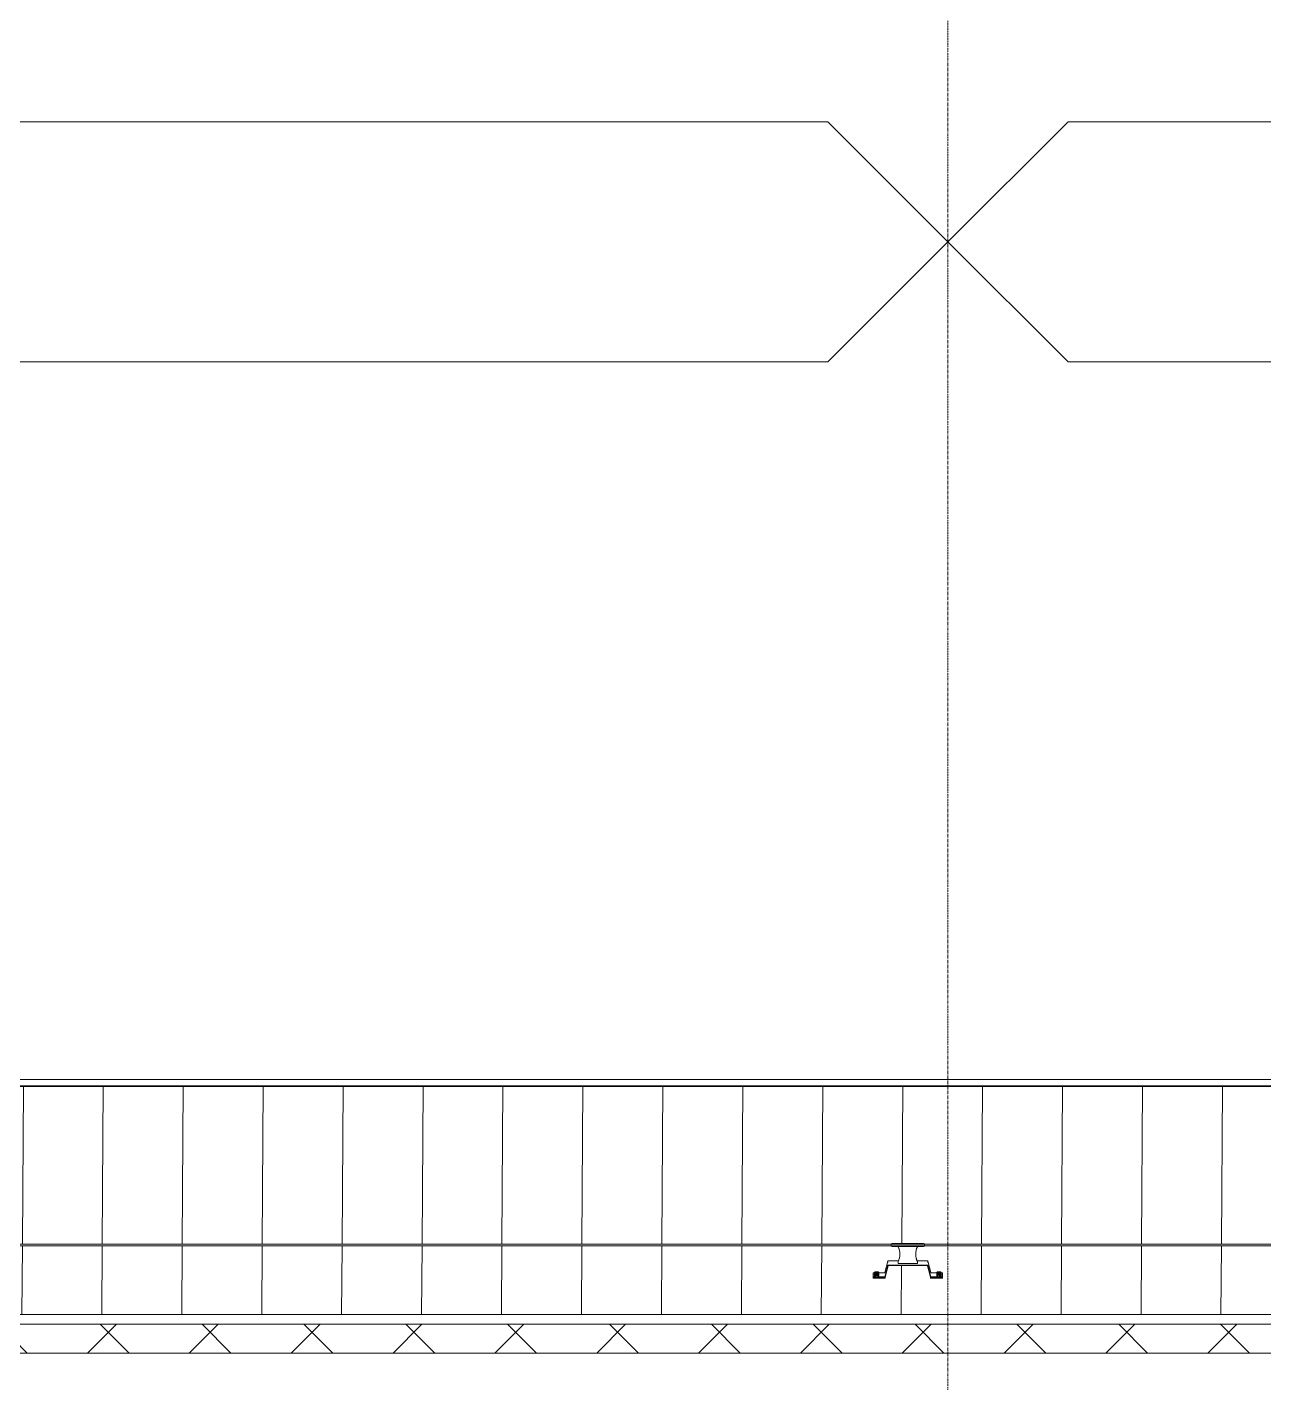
# Model space of a CAD drawing. Header units: millimetres. Extents: x 900982 to 1200730, y -305 to 27743.
# Drawn here: x 936888 to 942040, y 16446 to 22095 of the extents above; entities that cross this region are included whole.
import ezdxf

# ---------------------------------------------------------------- set-up
doc = ezdxf.new("R2010")
doc.units = ezdxf.units.MM
doc.linetypes.add('Grid Line', pattern=[21, 12, -3, 3, -3])
for name, color, linetype, lineweight in [('A-DETL-GENF', 92, 'Continuous', 5), ('A-ROOF', 132, 'Continuous', 5), ('A-ROOF-PATT', 132, 'Continuous', 15), ('Q-SPCQ', 91, 'Continuous', 5), ('S-GRID', 1, 'Continuous', 5)]:
    doc.layers.add(name, color=color, linetype=linetype, lineweight=lineweight)

# ---------------------------------------------------------------- blocks, each defined once
blk = doc.blocks.new('Static Line_Sayfa_Metal Deck_Pan Mount - Up to 15 _ pitch - Max 2 Users-1845519-SECTION - GRIDS 2A')
at = {"layer": 'Q-SPCQ'}
for p, q in [((1010152.4, 17024.9), (917357.6, 17024.9)), ((917357.6, 17016.9), (1010152.4, 17016.9)), ((940491.1, 17027.2), (940486.8, 17026.2)), ((940486.8, 17015.7), (940491.1, 17014.7)), ((940620.2, 17027.4), (940493.4, 17027.4)), ((940493.4, 17014.4), (940620.2, 17014.4)), ((940516.8, 17014.5), (940516.8, 17016.4)), ((940516.8, 17013.3), (940516.8, 17014.5)), ((940596.8, 17014.5), (940516.8, 17014.5)), ((940516.8, 17013.6), (940516.8, 17013.3)), ((940596.8, 17016.4), (940596.8, 17014.5)), ((940596.8, 17014.5), (940596.8, 17013.3)), ((940596.8, 17013.3), (940596.8, 17013.6)), ((940626.8, 17026.2), (940622.5, 17027.2)), ((940622.5, 17014.7), (940626.8, 17015.7)), ((940460.5, 16905.9), (940473, 16954.2)), ((940473.9, 16949.8), (940472.9, 16946)), ((940474, 16954.9), (940518.5, 16954.9)), ((940516.8, 16951.6), (940516.8, 16951.8)), ((940516.8, 16951.8), (940516.8, 16949.8)), ((940516.8, 16949.6), (940516.8, 16951.6)), ((940595.1, 16954.9), (940639.8, 16954.9)), ((940596.8, 16949.8), (940596.8, 16951.8)), ((940596.8, 16951.8), (940596.8, 16951.6)), ((940596.8, 16951.6), (940596.8, 16949.6)), ((940640.7, 16946.4), (940639.7, 16950.1)), ((940640.7, 16954.2), (940653.2, 16905.9)), ((940411.8, 16888.6), (940411.9, 16904.3)), ((940422.2, 16897.5), (940417.6, 16896.9)), ((940417.8, 16901.2), (940417.8, 16899.9)), ((940417.8, 16894.2), (940417.8, 16892.9)), ((940417.8, 16890.3), (940417.8, 16888.9)), ((940417.9, 16905.2), (940417.9, 16903.9)), ((940426.8, 16902.3), (940422, 16902.1)), ((940422, 16902.1), (940422, 16901.6)), ((940422, 16902.1), (940422, 16897.5)), ((940422, 16901.6), (940426.8, 16901.3)), ((940422, 16901.6), (940422, 16897)), ((940422, 16896.7), (940426.8, 16896.9)), ((940426.8, 16895.9), (940422, 16896.2)), ((940431.6, 16902.1), (940426.8, 16902.3)), ((940426.8, 16902.3), (940426.8, 16897.7)), ((940426.8, 16901.3), (940431.6, 16901.6)), ((940426.8, 16896.8), (940426.8, 16901.3)), ((940426.8, 16896.9), (940431.6, 16896.7)), ((940431.6, 16896.2), (940426.8, 16895.9)), ((940426.9, 16905.1), (940432.8, 16905.1)), ((940436, 16896.9), (940431.5, 16897.5)), ((940431.6, 16901.6), (940431.6, 16902.1)), ((940431.6, 16902.1), (940431.6, 16897.5)), ((940431.6, 16901.6), (940431.6, 16897)), ((940434.7, 16905.1), (940459.5, 16905.1)), ((940435.8, 16899.9), (940435.8, 16901.2)), ((940435.8, 16892.9), (940435.8, 16894.2)), ((940435.8, 16888.9), (940435.8, 16890.3)), ((940435.9, 16903.9), (940435.9, 16905.2)), ((940472.9, 16936.8), (940460.4, 16888.4)), ((940461.9, 16886.5), (940474.4, 16934.8)), ((940639.6, 16937.5), (940473.9, 16937.5)), ((940475.4, 16935.5), (940638.1, 16935.5)), ((940516.8, 16943.2), (940596.8, 16943.2)), ((940639.1, 16934.8), (940651.6, 16886.5)), ((940653.1, 16888.4), (940640.6, 16936.8)), ((940654.2, 16905.1), (940679, 16905.1)), ((940682.2, 16897.5), (940677.6, 16896.9)), ((940677.8, 16901.2), (940677.8, 16899.9)), ((940677.8, 16894.2), (940677.8, 16892.9)), ((940677.8, 16890.3), (940677.8, 16888.9)), ((940677.9, 16905.2), (940677.9, 16903.9)), ((940680.9, 16905.1), (940686.9, 16905.1)), ((940686.8, 16902.3), (940682, 16902.1)), ((940682, 16902.1), (940682, 16901.6)), ((940682, 16902.1), (940682, 16897.5)), ((940682, 16901.6), (940686.8, 16901.3)), ((940682, 16901.6), (940682, 16897)), ((940686.8, 16896.9), (940682, 16896.7)), ((940691.6, 16902.1), (940686.8, 16902.3)), ((940686.8, 16902.3), (940686.8, 16897.7)), ((940686.8, 16901.3), (940691.6, 16901.6)), ((940686.8, 16896.8), (940686.8, 16901.3)), ((940691.6, 16896.7), (940686.8, 16896.9)), ((940686.8, 16895.9), (940691.6, 16896.2)), ((940696, 16896.9), (940691.5, 16897.5)), ((940691.6, 16901.6), (940691.6, 16902.1)), ((940691.6, 16902.1), (940691.6, 16897.5)), ((940691.6, 16901.6), (940691.6, 16897)), ((940695.8, 16899.9), (940695.8, 16901.2)), ((940695.8, 16892.9), (940695.8, 16894.2)), ((940695.8, 16888.9), (940695.8, 16890.3)), ((940695.9, 16903.9), (940695.9, 16905.2)), ((940701.8, 16888.6), (940701.9, 16904.3)), ((940701.9, 16903.1), (940701.9, 16900.1)), ((940411.8, 16888.6), (940411.8, 16886.6)), ((940411.8, 16885.7), (940411.8, 16888.6)), ((940461.8, 16885.7), (940411.8, 16885.7)), ((940411.8, 16885.7), (940411.8, 16882.7)), ((940411.8, 16882.7), (940461.8, 16882.7)), ((940459.4, 16887.7), (940421.8, 16887.7)), ((940421.8, 16885.7), (940461, 16885.7)), ((940461.8, 16882.7), (940461.8, 16885.7)), ((940651.8, 16885.7), (940651.8, 16882.7)), ((940701.8, 16885.7), (940651.8, 16885.7)), ((940651.8, 16882.7), (940701.8, 16882.7)), ((940652.5, 16885.7), (940691.8, 16885.7)), ((940691.8, 16887.7), (940654.1, 16887.7)), ((940701.8, 16885.7), (940701.8, 16888.6)), ((940701.8, 16882.7), (940701.8, 16885.7))]:
    blk.add_line(p, q, dxfattribs=at)
at = {"layer": 'Q-SPCQ', "flags": 128}
for points in [[(940491.1, 17027.2), (940491.5, 17027.3), (940491.9, 17027.3), (940492.3, 17027.4), (940492.7, 17027.4), (940493.1, 17027.4), (940493.4, 17027.4)], [(940493.4, 17014.4), (940493, 17014.4), (940492.6, 17014.5), (940492.2, 17014.5), (940491.8, 17014.6), (940491.4, 17014.6), (940491.1, 17014.7)], [(940620.2, 17027.4), (940620.6, 17027.4), (940621, 17027.4), (940621.4, 17027.4), (940621.8, 17027.3), (940622.2, 17027.2), (940622.5, 17027.2)], [(940622.5, 17014.7), (940622.1, 17014.6), (940621.7, 17014.6), (940621.3, 17014.5), (940620.9, 17014.5), (940620.5, 17014.4), (940620.2, 17014.4)], [(940417.8, 16901.2), (940418.2, 16902.9), (940418.9, 16904), (940419.5, 16904.5), (940420, 16904.8), (940420.4, 16905), (940420.6, 16905.1), (940420.9, 16905.2), (940421.1, 16905.2), (940421.3, 16905.3), (940421.4, 16905.3), (940421.6, 16905.3), (940421.7, 16905.4), (940421.9, 16905.4), (940422, 16905.4), (940422.2, 16905.4), (940422.4, 16905.4), (940422.5, 16905.5), (940422.7, 16905.5), (940422.8, 16905.5), (940423, 16905.5), (940423.2, 16905.5), (940423.4, 16905.5), (940423.5, 16905.6), (940423.7, 16905.6), (940423.9, 16905.6), (940424.1, 16905.6), (940424.3, 16905.6), (940424.5, 16905.6), (940424.7, 16905.6), (940424.9, 16905.6), (940425.1, 16905.6), (940425.3, 16905.6), (940425.5, 16905.6), (940425.7, 16905.6), (940425.9, 16905.6), (940426.1, 16905.6), (940426.3, 16905.7), (940426.6, 16905.7), (940426.8, 16905.7), (940426.8, 16905.7)], [(940417.8, 16894.2), (940418.2, 16895.9), (940418.9, 16897), (940419.5, 16897.5), (940420, 16897.8), (940420.3, 16898), (940420.6, 16898.1), (940420.8, 16898.2), (940421, 16898.2), (940421.2, 16898.3), (940421.4, 16898.3), (940421.5, 16898.4), (940421.7, 16898.4), (940421.9, 16898.4), (940422, 16898.4), (940422.2, 16898.5), (940422.3, 16898.5), (940422.5, 16898.5), (940422.6, 16898.5), (940422.8, 16898.5), (940423, 16898.5), (940423.1, 16898.6), (940423.3, 16898.6), (940423.5, 16898.6), (940423.7, 16898.6), (940423.9, 16898.6), (940424.1, 16898.6), (940424.2, 16898.6), (940424.4, 16898.6), (940424.6, 16898.6), (940424.8, 16898.6), (940425, 16898.7), (940425.3, 16898.7), (940425.5, 16898.7), (940425.7, 16898.7), (940425.9, 16898.7), (940426.1, 16898.7), (940426.3, 16898.7), (940426.5, 16898.7), (940426.7, 16898.7), (940426.8, 16898.7)], [(940417.8, 16890.3), (940418.1, 16891.9), (940418.8, 16893), (940419.5, 16893.6), (940419.9, 16893.8), (940420.3, 16894), (940420.6, 16894.1), (940420.8, 16894.2), (940421, 16894.3), (940421.2, 16894.3), (940421.4, 16894.3), (940421.5, 16894.4), (940421.7, 16894.4), (940421.8, 16894.4), (940422, 16894.5), (940422.1, 16894.5), (940422.3, 16894.5), (940422.5, 16894.5), (940422.6, 16894.5), (940422.8, 16894.5), (940422.9, 16894.6), (940423.1, 16894.6), (940423.3, 16894.6), (940423.5, 16894.6), (940423.7, 16894.6), (940423.8, 16894.6), (940424, 16894.6), (940424.2, 16894.6), (940424.4, 16894.6), (940424.6, 16894.7), (940424.8, 16894.7), (940425, 16894.7), (940425.2, 16894.7), (940425.4, 16894.7), (940425.6, 16894.7), (940425.9, 16894.7), (940426.1, 16894.7), (940426.3, 16894.7), (940426.5, 16894.7), (940426.7, 16894.7), (940426.8, 16894.7)], [(940417.9, 16905.2), (940418.2, 16906.9), (940418.9, 16907.9), (940419.6, 16908.5), (940420, 16908.8), (940420.4, 16909), (940420.7, 16909.1), (940420.9, 16909.2), (940421.1, 16909.2), (940421.3, 16909.3), (940421.4, 16909.3), (940421.6, 16909.3), (940421.8, 16909.3), (940421.9, 16909.4), (940422.1, 16909.4), (940422.2, 16909.4), (940422.4, 16909.4), (940422.5, 16909.5), (940422.7, 16909.5), (940422.9, 16909.5), (940423, 16909.5), (940423.2, 16909.5), (940423.4, 16909.5), (940423.6, 16909.5), (940423.7, 16909.6), (940423.9, 16909.6), (940424.1, 16909.6), (940424.3, 16909.6), (940424.5, 16909.6), (940424.7, 16909.6), (940424.9, 16909.6), (940425.1, 16909.6), (940425.3, 16909.6), (940425.5, 16909.6), (940425.7, 16909.6), (940425.9, 16909.6), (940426.2, 16909.6), (940426.4, 16909.6), (940426.6, 16909.6), (940426.8, 16909.6), (940426.9, 16909.6)], [(940435.8, 16901.2), (940435.5, 16902.9), (940434.8, 16904), (940434.1, 16904.5), (940433.7, 16904.8), (940433.3, 16905), (940433, 16905.1), (940432.8, 16905.2), (940432.6, 16905.2), (940432.4, 16905.3), (940432.2, 16905.3), (940432.1, 16905.3), (940431.9, 16905.4), (940431.8, 16905.4), (940431.6, 16905.4), (940431.5, 16905.4), (940431.3, 16905.4), (940431.1, 16905.5), (940431, 16905.5), (940430.8, 16905.5), (940430.6, 16905.5), (940430.5, 16905.5), (940430.3, 16905.5), (940430.1, 16905.6), (940429.9, 16905.6), (940429.8, 16905.6), (940429.6, 16905.6), (940429.4, 16905.6), (940429.2, 16905.6), (940429, 16905.6), (940428.8, 16905.6), (940428.6, 16905.6), (940428.4, 16905.6), (940428.2, 16905.6), (940428, 16905.6), (940427.7, 16905.6), (940427.5, 16905.6), (940427.3, 16905.7), (940427.1, 16905.7), (940426.9, 16905.7), (940426.8, 16905.7)], [(940435.8, 16894.2), (940435.4, 16895.9), (940434.7, 16897), (940434.1, 16897.5), (940433.6, 16897.8), (940433.3, 16898), (940433, 16898.1), (940432.7, 16898.2), (940432.5, 16898.2), (940432.4, 16898.3), (940432.2, 16898.3), (940432, 16898.4), (940431.9, 16898.4), (940431.7, 16898.4), (940431.6, 16898.4), (940431.4, 16898.5), (940431.3, 16898.5), (940431.1, 16898.5), (940430.9, 16898.5), (940430.8, 16898.5), (940430.6, 16898.5), (940430.4, 16898.6), (940430.3, 16898.6), (940430.1, 16898.6), (940429.9, 16898.6), (940429.7, 16898.6), (940429.5, 16898.6), (940429.3, 16898.6), (940429.1, 16898.6), (940428.9, 16898.6), (940428.7, 16898.6), (940428.5, 16898.7), (940428.3, 16898.7), (940428.1, 16898.7), (940427.9, 16898.7), (940427.7, 16898.7), (940427.5, 16898.7), (940427.3, 16898.7), (940427.1, 16898.7), (940426.8, 16898.7), (940426.8, 16898.7)], [(940435.8, 16890.3), (940435.4, 16891.9), (940434.7, 16893), (940434.1, 16893.6), (940433.6, 16893.8), (940433.2, 16894), (940433, 16894.1), (940432.7, 16894.2), (940432.5, 16894.3), (940432.3, 16894.3), (940432.2, 16894.3), (940432, 16894.4), (940431.9, 16894.4), (940431.7, 16894.4), (940431.5, 16894.5), (940431.4, 16894.5), (940431.2, 16894.5), (940431.1, 16894.5), (940430.9, 16894.5), (940430.7, 16894.5), (940430.6, 16894.6), (940430.4, 16894.6), (940430.2, 16894.6), (940430.1, 16894.6), (940429.9, 16894.6), (940429.7, 16894.6), (940429.5, 16894.6), (940429.3, 16894.6), (940429.1, 16894.6), (940428.9, 16894.7), (940428.7, 16894.7), (940428.5, 16894.7), (940428.3, 16894.7), (940428.1, 16894.7), (940427.9, 16894.7), (940427.7, 16894.7), (940427.5, 16894.7), (940427.2, 16894.7), (940427, 16894.7), (940426.8, 16894.7), (940426.8, 16894.7)], [(940435.9, 16905.2), (940435.5, 16906.9), (940434.8, 16907.9), (940434.2, 16908.5), (940433.7, 16908.8), (940433.3, 16909), (940433.1, 16909.1), (940432.8, 16909.2), (940432.6, 16909.2), (940432.4, 16909.3), (940432.3, 16909.3), (940432.1, 16909.3), (940431.9, 16909.3), (940431.8, 16909.4), (940431.6, 16909.4), (940431.5, 16909.4), (940431.3, 16909.4), (940431.2, 16909.5), (940431, 16909.5), (940430.8, 16909.5), (940430.7, 16909.5), (940430.5, 16909.5), (940430.3, 16909.5), (940430.1, 16909.5), (940430, 16909.6), (940429.8, 16909.6), (940429.6, 16909.6), (940429.4, 16909.6), (940429.2, 16909.6), (940429, 16909.6), (940428.8, 16909.6), (940428.6, 16909.6), (940428.4, 16909.6), (940428.2, 16909.6), (940428, 16909.6), (940427.8, 16909.6), (940427.6, 16909.6), (940427.3, 16909.6), (940427.1, 16909.6), (940426.9, 16909.6), (940426.9, 16909.6)], [(940677.8, 16901.2), (940678.2, 16902.9), (940678.9, 16904), (940679.5, 16904.5), (940680, 16904.8), (940680.4, 16905), (940680.6, 16905.1), (940680.9, 16905.2), (940681.1, 16905.2), (940681.3, 16905.3), (940681.4, 16905.3), (940681.6, 16905.3), (940681.7, 16905.4), (940681.9, 16905.4), (940682, 16905.4), (940682.2, 16905.4), (940682.4, 16905.4), (940682.5, 16905.5), (940682.7, 16905.5), (940682.8, 16905.5), (940683, 16905.5), (940683.2, 16905.5), (940683.4, 16905.5), (940683.5, 16905.6), (940683.7, 16905.6), (940683.9, 16905.6), (940684.1, 16905.6), (940684.3, 16905.6), (940684.5, 16905.6), (940684.7, 16905.6), (940684.9, 16905.6), (940685.1, 16905.6), (940685.3, 16905.6), (940685.5, 16905.6), (940685.7, 16905.6), (940685.9, 16905.6), (940686.1, 16905.6), (940686.3, 16905.7), (940686.6, 16905.7), (940686.8, 16905.7), (940686.8, 16905.7)], [(940677.8, 16894.2), (940678.2, 16895.9), (940678.9, 16897), (940679.5, 16897.5), (940680, 16897.8), (940680.3, 16898), (940680.6, 16898.1), (940680.8, 16898.2), (940681, 16898.2), (940681.2, 16898.3), (940681.4, 16898.3), (940681.5, 16898.4), (940681.7, 16898.4), (940681.9, 16898.4), (940682, 16898.4), (940682.2, 16898.5), (940682.3, 16898.5), (940682.5, 16898.5), (940682.6, 16898.5), (940682.8, 16898.5), (940683, 16898.5), (940683.1, 16898.6), (940683.3, 16898.6), (940683.5, 16898.6), (940683.7, 16898.6), (940683.9, 16898.6), (940684.1, 16898.6), (940684.2, 16898.6), (940684.4, 16898.6), (940684.6, 16898.6), (940684.8, 16898.6), (940685, 16898.7), (940685.3, 16898.7), (940685.5, 16898.7), (940685.7, 16898.7), (940685.9, 16898.7), (940686.1, 16898.7), (940686.3, 16898.7), (940686.5, 16898.7), (940686.7, 16898.7), (940686.8, 16898.7)], [(940677.8, 16890.3), (940678.1, 16891.9), (940678.8, 16893), (940679.5, 16893.6), (940679.9, 16893.8), (940680.3, 16894), (940680.6, 16894.1), (940680.8, 16894.2), (940681, 16894.3), (940681.2, 16894.3), (940681.4, 16894.3), (940681.5, 16894.4), (940681.7, 16894.4), (940681.8, 16894.4), (940682, 16894.5), (940682.1, 16894.5), (940682.3, 16894.5), (940682.5, 16894.5), (940682.6, 16894.5), (940682.8, 16894.5), (940682.9, 16894.6), (940683.1, 16894.6), (940683.3, 16894.6), (940683.5, 16894.6), (940683.7, 16894.6), (940683.8, 16894.6), (940684, 16894.6), (940684.2, 16894.6), (940684.4, 16894.6), (940684.6, 16894.7), (940684.8, 16894.7), (940685, 16894.7), (940685.2, 16894.7), (940685.4, 16894.7), (940685.6, 16894.7), (940685.9, 16894.7), (940686.1, 16894.7), (940686.3, 16894.7), (940686.5, 16894.7), (940686.7, 16894.7), (940686.8, 16894.7)], [(940677.9, 16905.2), (940678.2, 16906.9), (940678.9, 16907.9), (940679.6, 16908.5), (940680, 16908.8), (940680.4, 16909), (940680.7, 16909.1), (940680.9, 16909.2), (940681.1, 16909.2), (940681.3, 16909.3), (940681.4, 16909.3), (940681.6, 16909.3), (940681.8, 16909.3), (940681.9, 16909.4), (940682.1, 16909.4), (940682.2, 16909.4), (940682.4, 16909.4), (940682.5, 16909.5), (940682.7, 16909.5), (940682.9, 16909.5), (940683, 16909.5), (940683.2, 16909.5), (940683.4, 16909.5), (940683.6, 16909.5), (940683.7, 16909.6), (940683.9, 16909.6), (940684.1, 16909.6), (940684.3, 16909.6), (940684.5, 16909.6), (940684.7, 16909.6), (940684.9, 16909.6), (940685.1, 16909.6), (940685.3, 16909.6), (940685.5, 16909.6), (940685.7, 16909.6), (940685.9, 16909.6), (940686.2, 16909.6), (940686.4, 16909.6), (940686.6, 16909.6), (940686.8, 16909.6), (940686.9, 16909.6)], [(940695.8, 16901.2), (940695.5, 16902.9), (940694.8, 16904), (940694.1, 16904.5), (940693.7, 16904.8), (940693.3, 16905), (940693, 16905.1), (940692.8, 16905.2), (940692.6, 16905.2), (940692.4, 16905.3), (940692.2, 16905.3), (940692.1, 16905.3), (940691.9, 16905.4), (940691.8, 16905.4), (940691.6, 16905.4), (940691.5, 16905.4), (940691.3, 16905.4), (940691.1, 16905.5), (940691, 16905.5), (940690.8, 16905.5), (940690.6, 16905.5), (940690.5, 16905.5), (940690.3, 16905.5), (940690.1, 16905.6), (940689.9, 16905.6), (940689.8, 16905.6), (940689.6, 16905.6), (940689.4, 16905.6), (940689.2, 16905.6), (940689, 16905.6), (940688.8, 16905.6), (940688.6, 16905.6), (940688.4, 16905.6), (940688.2, 16905.6), (940688, 16905.6), (940687.7, 16905.6), (940687.5, 16905.6), (940687.3, 16905.7), (940687.1, 16905.7), (940686.9, 16905.7), (940686.8, 16905.7)], [(940695.8, 16894.2), (940695.4, 16895.9), (940694.7, 16897), (940694.1, 16897.5), (940693.6, 16897.8), (940693.3, 16898), (940693, 16898.1), (940692.7, 16898.2), (940692.5, 16898.2), (940692.4, 16898.3), (940692.2, 16898.3), (940692, 16898.4), (940691.9, 16898.4), (940691.7, 16898.4), (940691.6, 16898.4), (940691.4, 16898.5), (940691.3, 16898.5), (940691.1, 16898.5), (940690.9, 16898.5), (940690.8, 16898.5), (940690.6, 16898.5), (940690.4, 16898.6), (940690.3, 16898.6), (940690.1, 16898.6), (940689.9, 16898.6), (940689.7, 16898.6), (940689.5, 16898.6), (940689.3, 16898.6), (940689.1, 16898.6), (940688.9, 16898.6), (940688.7, 16898.6), (940688.5, 16898.7), (940688.3, 16898.7), (940688.1, 16898.7), (940687.9, 16898.7), (940687.7, 16898.7), (940687.5, 16898.7), (940687.3, 16898.7), (940687.1, 16898.7), (940686.8, 16898.7), (940686.8, 16898.7)], [(940695.8, 16890.3), (940695.4, 16891.9), (940694.7, 16893), (940694.1, 16893.6), (940693.6, 16893.8), (940693.2, 16894), (940693, 16894.1), (940692.7, 16894.2), (940692.5, 16894.3), (940692.3, 16894.3), (940692.2, 16894.3), (940692, 16894.4), (940691.9, 16894.4), (940691.7, 16894.4), (940691.5, 16894.5), (940691.4, 16894.5), (940691.2, 16894.5), (940691.1, 16894.5), (940690.9, 16894.5), (940690.7, 16894.5), (940690.6, 16894.6), (940690.4, 16894.6), (940690.2, 16894.6), (940690.1, 16894.6), (940689.9, 16894.6), (940689.7, 16894.6), (940689.5, 16894.6), (940689.3, 16894.6), (940689.1, 16894.6), (940688.9, 16894.7), (940688.7, 16894.7), (940688.5, 16894.7), (940688.3, 16894.7), (940688.1, 16894.7), (940687.9, 16894.7), (940687.7, 16894.7), (940687.5, 16894.7), (940687.2, 16894.7), (940687, 16894.7), (940686.8, 16894.7), (940686.8, 16894.7)], [(940695.9, 16905.2), (940695.5, 16906.9), (940694.8, 16907.9), (940694.2, 16908.5), (940693.7, 16908.8), (940693.3, 16909), (940693.1, 16909.1), (940692.8, 16909.2), (940692.6, 16909.2), (940692.4, 16909.3), (940692.3, 16909.3), (940692.1, 16909.3), (940691.9, 16909.3), (940691.8, 16909.4), (940691.6, 16909.4), (940691.5, 16909.4), (940691.3, 16909.4), (940691.2, 16909.5), (940691, 16909.5), (940690.8, 16909.5), (940690.7, 16909.5), (940690.5, 16909.5), (940690.3, 16909.5), (940690.1, 16909.5), (940690, 16909.6), (940689.8, 16909.6), (940689.6, 16909.6), (940689.4, 16909.6), (940689.2, 16909.6), (940689, 16909.6), (940688.8, 16909.6), (940688.6, 16909.6), (940688.4, 16909.6), (940688.2, 16909.6), (940688, 16909.6), (940687.8, 16909.6), (940687.6, 16909.6), (940687.3, 16909.6), (940687.1, 16909.6), (940686.9, 16909.6), (940686.9, 16909.6)]]:
    blk.add_lwpolyline(points, dxfattribs=at)
at = {"layer": 'Q-SPCQ'}
for centre, major_axis, ratio, start_param, end_param in [((940486.8, 17020.9), (0, 5.22), 0.000553, 0.087266, 1.083411), ((940486.8, 17020.9), (0, 5.22), 0.000553, 1.238237, 2.040821), ((940486.8, 17020.9), (0, 5.22), 0.000553, 2.181662, 3.141462), ((940486.8, 17020.9), (0, 5.22), 0.000553, 3.141593, 3.228859), ((940454, 16982.7), (-70, 0.4), 0.996195, 3.429686, 3.60672), ((940454, 16982.5), (-70, 0.4), 0.996195, 2.689154, 3.60672), ((940659.5, 16982.5), (-70, 0.4), 0.996195, 5.830747, 6.748313), ((940659.5, 16982.7), (-70, 0.4), 0.996195, 5.830747, 6.009742), ((940626.8, 17020.9), (0, 5.22), 0.000553, 0.087266, 1.083876), ((940626.8, 17020.9), (0, 5.22), 0.000553, 1.238237, 2.040821), ((940626.8, 17020.9), (0, 5.22), 0.000553, 2.181662, 3.141593), ((940626.8, 17020.9), (0, 5.22), 0.000553, 3.141723, 3.228859), ((940474, 16953.9), (-1, 0.006), 0.996195, 4.938506, 6.037371), ((940454, 16982.7), (-70, 0.4), 0.996195, 2.689154, 2.918546), ((940516.8, 16950.2), (0, 7), 0.000553, 1.658063, 3.228859), ((940659.5, 16982.7), (-70, 0.4), 0.996195, 0.235736, 0.465127), ((940596.8, 16950.2), (0, 7), 0.000553, 1.658063, 3.228859), ((940639.8, 16953.9), (-1, 0.006), 0.996195, 3.400097, 4.718734), ((940421.9, 16904.3), (10, 0), 0.087156, 2.09384, 3.141038), ((940426.8, 16896.4), (11, 0), 0.087156, 1.570241, 3.664636), ((940426.8, 16888.9), (9, 0), 0.087156, 1.915454, 4.711834), ((940426.8, 16899.9), (9, 0), 0.087156, 1.915454, 4.711834), ((940426.8, 16892.9), (9, 0), 0.087156, 1.570241, 3.664636), ((940426.9, 16903.9), (9, 0), 0.087156, 1.915454, 3.664636), ((940426.8, 16899.9), (9, 0), 0.087156, 4.711834, 7.853427), ((940426.8, 16896.4), (11, 0), 0.087156, 5.759031, 7.853427), ((940426.8, 16892.9), (9, 0), 0.087156, 5.759031, 7.853427), ((940426.8, 16888.9), (9, 0), 0.087156, 4.711834, 7.509336), ((940426.9, 16903.9), (9, 0), 0.087156, 5.759031, 7.853427), ((940426.9, 16903.9), (9, 0), 0.087156, 4.711834, 5.576632), ((940459.5, 16906.1), (-1, 0.006), 0.996195, 1.577141, 2.895778), ((940473.9, 16936.5), (-1, 0.006), 0.996195, 4.718734, 6.03737), ((940475.4, 16934.5), (-1, 0.006), 0.996195, 4.718734, 6.037371), ((940638.1, 16934.5), (-1, 0.006), 0.996195, 3.400097, 4.718734), ((940639.6, 16936.5), (-1, 0.006), 0.996195, 3.400097, 4.498961), ((940654.2, 16906.1), (-1, 0.006), 0.996195, 0.258504, 1.577141), ((940686.8, 16896.4), (11, 0), 0.087156, 1.570241, 3.664636), ((940686.8, 16888.9), (9, 0), 0.087156, 1.915454, 4.711834), ((940686.8, 16899.9), (9, 0), 0.087156, 1.570241, 4.711834), ((940686.8, 16892.9), (9, 0), 0.087156, 1.915454, 3.664636), ((940686.9, 16903.9), (9, 0), 0.087156, 1.571576, 3.664636), ((940686.9, 16903.9), (9, 0), 0.087156, 3.838502, 4.711834), ((940686.8, 16899.9), (9, 0), 0.087156, 4.711834, 7.853427), ((940686.8, 16896.4), (11, 0), 0.087156, 5.759031, 7.853427), ((940686.8, 16892.9), (9, 0), 0.087156, 5.759031, 7.853427), ((940686.8, 16892.9), (9, 0), 0.087156, 4.711834, 5.576632), ((940686.8, 16888.9), (9, 0), 0.087156, 4.711834, 7.853427), ((940686.9, 16903.9), (9, 0), 0.087156, 4.711834, 5.576632), ((940686.9, 16903.9), (9, 0), 0.087156, 5.759031, 7.509336), ((940691.9, 16904.3), (10, 0), 0.087156, 0, 1.046642), ((940421.8, 16888.6), (10, 0), 0.087156, 3.141593, 4.711834), ((940421.8, 16886.6), (10, 0), 0.087156, 3.141593, 4.711834), ((940459.4, 16888.7), (-1, 0.006), 0.996195, 1.577141, 2.895778), ((940461, 16886.7), (-1, 0.006), 0.996195, 1.577141, 2.895778), ((940652.5, 16886.7), (-1, 0.006), 0.996195, 0.258504, 1.577141), ((940654.1, 16888.7), (-1, 0.006), 0.996195, 0.258504, 1.577141), ((940691.8, 16888.6), (10, 0), 0.087156, 4.711834, 6.28263), ((940691.8, 16886.6), (10, 0), 0.087156, 4.711834, 6.28263)]:
    blk.add_ellipse(centre, major_axis=major_axis, ratio=ratio, start_param=start_param, end_param=end_param, dxfattribs=at)
for points in [[(940426.8, 16897.7), (940426, 16897.8), (940424.4, 16897.8), (940422.8, 16897.6), (940422, 16897.5)], [(940422, 16897.5), (940422, 16897.5), (940422, 16897.4), (940422, 16897.2), (940422, 16897)], [(940422, 16897), (940422.8, 16897.1), (940424.4, 16897.1), (940426, 16896.9), (940426.8, 16896.8)], [(940431.6, 16897.5), (940430.8, 16897.6), (940429.2, 16897.8), (940427.6, 16897.8), (940426.8, 16897.7)], [(940426.8, 16896.8), (940427.6, 16896.9), (940429.2, 16897.1), (940430.8, 16897.1), (940431.6, 16897)], [(940431.6, 16897), (940431.6, 16897.2), (940431.6, 16897.4), (940431.6, 16897.5), (940431.6, 16897.5)], [(940682, 16897.5), (940682.8, 16897.6), (940684.4, 16897.8), (940686, 16897.8), (940686.8, 16897.7)], [(940682, 16897), (940682, 16897.2), (940682, 16897.4), (940682, 16897.5), (940682, 16897.5)], [(940686.8, 16896.8), (940686, 16896.9), (940684.4, 16897.1), (940682.8, 16897.1), (940682, 16897)], [(940686.8, 16897.7), (940687.6, 16897.8), (940689.2, 16897.8), (940690.8, 16897.6), (940691.6, 16897.5)], [(940691.6, 16897), (940690.8, 16897.1), (940689.2, 16897.1), (940687.6, 16896.9), (940686.8, 16896.8)], [(940691.6, 16897.5), (940691.6, 16897.5), (940691.6, 16897.4), (940691.6, 16897.2), (940691.6, 16897)]]:
    blk.add_open_spline(points, degree=3, dxfattribs=at)
blk = doc.blocks.new('Ridge Capping - Ridge Capping-1882401-SECTION - GRIDS 2A')
at = {"layer": 'A-ROOF'}
for p, q in [((910524.4, 17684.7), (1021760.8, 17684.7)), ((910524.4, 17681), (1021760.8, 17681)), ((1021760.8, 17710.8), (910524.5, 17710.9))]:
    blk.add_line(p, q, dxfattribs=at)
blk = doc.blocks.new('Dimension - Grids _2D_ - 1-200-1905052-SECTION - GRIDS 2A')
at = {"layer": 'A-DETL-GENF'}
for p, q in [((961224.1, 21700), (960724.1, 21200)), ((960724.1, 21200), (961224.1, 21700)), ((970224.1, 21700), (961224.1, 21700)), ((961224.1, 21700), (970224.1, 21700)), ((970724.1, 21200), (970224.1, 21700)), ((970724.1, 21200), (970224.1, 21700)), ((960724.1, 21200), (961224.1, 20700)), ((960724.1, 21200), (961224.1, 20700)), ((970224.1, 20700), (970724.1, 21200)), ((970724.1, 21200), (970224.1, 20700)), ((961224.1, 20700), (970224.1, 20700)), ((961224.1, 20700), (970224.1, 20700))]:
    blk.add_line(p, q, dxfattribs=at)

msp = doc.modelspace()

# ---------------------------------------------------------------- hatches: boundary and pattern name
at = {"layer": 'A-ROOF-PATT', "lineweight": 5}
h = msp.add_hatch(dxfattribs=at)
h.set_pattern_fill('FP_3', color=256, style=0, pattern_type=2)
h.set_pattern_definition([(89.638, (-19.27, 413459.42), (-332.99965, -0.00109), [])])
h.paths.add_polyline_path([(1013396.2, 17006.6), (1013396.2, 17007.8), (1013387.2, 17007.8)])
h.paths.add_polyline_path([(1013258.7, 17008.2), (1013258.7, 17006.7), (1013256, 17007.9)])
h.paths.add_polyline_path([(914851.3, 17009), (914851.3, 17010.2), (914842.3, 17010.1)])
h.paths.add_polyline_path([(914713.8, 17009.7), (914713.8, 17008.2), (914710.3, 17009.3)])
h.paths.add_polyline_path([(913942.5, 17006.1), (913942.5, 17007.4), (913932.6, 17007.3)])
h.paths.add_polyline_path([(911611.8, 17018.4), (911608.4, 17009.3), (911607.4, 17019.2), (911610.3, 17018.7)])
h.paths.add_polyline_path([(911615.8, 17016.6), (911610.4, 17009), (911613, 17017.9)])
h.paths.add_polyline_path([(911619.2, 17013.8), (911613.8, 17011.7), (911615.8, 17016.6)])
h.paths.add_polyline_path([(913561.9, 17011.2), (913561.9, 17012.3), (913564.6, 17011.4)])
h.paths.add_polyline_path([(915661.9, 17018.2), (915661.9, 17019.3), (915667.1, 17018.5)])
h.paths.add_polyline_path([(916201.2, 17020), (916211.3, 17021.1), (916206.5, 17020.3)])
h.paths.add_polyline_path([(916649.4, 17021.6), (916649.4, 17022.5), (916653, 17021.7)])
h.paths.add_polyline_path([(1012106.7, 17017.2), (1012106.7, 17018.4), (1012108.3, 17017.3)])
h.paths.add_polyline_path([(1014206.8, 17010.5), (1014206.8, 17011.6), (1014210.6, 17010.7)])
h.paths.add_polyline_path([(1014746.1, 17008.7), (1014756.2, 17009.8), (1014750, 17008.9)])
h.paths.add_polyline_path([(1015890.8, 17013.8), (1015899.7, 17005.4), (1015898.2, 17003.2), (1015903.5, 17000.6), (1015899.7, 16998.4), (1015898.2, 16996.5), (1015903.5, 16994.3), (1015908.8, 16996.5), (1015911, 17001.8), (1015910, 17015.7), (1015905.4, 17009.3), (1015903.5, 17009.3), (1015901.5, 17009), (1015899.2, 17009), (1015898.2, 17007.1), (1015894.2, 17010.7)])
h.paths.add_polyline_path([(1016226.9, 16735), (1016226.9, 16878.7), (1016096.9, 16878.7), (1016096.9, 16881.7), (1015965, 16881.7), (1015965, 16878.7), (1015936.8, 16878.7), (1015936.8, 16881.7), (1015804.9, 16881.7), (1015804.9, 16878.7), (1015674.9, 16878.7), (1015675, 16952.5), (1015886, 16953.7), (1015885.4, 16999.3), (1015821.4, 16998.6), (1015631, 16999.3), (1015403.7, 17000), (1015373, 16999.8), (1014892.4, 17001.6), (1014802.5, 17001.7), (1013948.7, 17005.5), (1013881.3, 17005.1), (1013836.3, 17004.9), (1013289.4, 17007.3), (1013287.9, 17007.9), (1013227.2, 17007.3), (1013139.8, 17007.7), (1013078.6, 17007.3), (1010221.4, 17017), (1010221.4, 17015.7), (1010191.4, 17014.5), (1010186, 16998.3), (1010184.2, 16982.5), (1010186, 16966.6), (1010191.4, 16954.9), (1010234.4, 16954.9), (1010232.7, 16935.5), (1010068.5, 16937.5), (1010068.6, 16954.9), (1010113.1, 16954.9), (1010116.8, 16966.6), (1010118.6, 16982.5), (1010116.8, 16998.3), (1010111.4, 17014.5), (1010081.4, 17015.7), (1010081.4, 17017), (1004415.3, 17015.7), (1004415.3, 17014.5), (1004391.8, 17014.5), (1004386.4, 16998.3), (1004384.6, 16982.5), (1004386.5, 16966.6), (1004391.9, 16954.9), (1004434.8, 16954.9), (1004433.2, 16935.5), (1004268.9, 16937.5), (1004269, 16954.9), (1004313.6, 16954.9), (1004317.3, 16966.6), (1004319.1, 16982.5), (1004317.3, 16998.3), (1004311.9, 17014.5), (1004281.9, 17015.7), (1004281.9, 17017), (998615.7, 17015.7), (998615.7, 17014.5), (998592.3, 17014.5), (998586.9, 16998.3), (998585.1, 16982.5), (998586.9, 16966.6), (998592.3, 16954.9), (998635.3, 16954.9), (998633.6, 16935.5), (998469.4, 16937.5), (998469.5, 16954.9), (998514, 16954.9), (998517.7, 16966.6), (998519.5, 16982.5), (998517.7, 16998.3), (998512.3, 17014.5), (998482.3, 17015.7), (998482.3, 17017), (992816.2, 17015.7), (992816.2, 17014.5), (992792.7, 17014.5), (992787.3, 16998.3), (992785.5, 16982.5), (992787.3, 16966.6), (992792.8, 16954.9), (992835.7, 16954.9), (992834.1, 16935.5), (992669.8, 16937.5), (992669.9, 16954.9), (992714.5, 16954.9), (992718.2, 16966.6), (992720, 16982.5), (992718.2, 16998.3), (992712.8, 17014.5), (992682.7, 17015.7), (992682.7, 17017), (987016.6, 17015.7), (987016.6, 17014.5), (986993.2, 17014.5), (986987.8, 16998.3), (986986, 16982.5), (986987.8, 16966.6), (986993.2, 16954.9), (987036.2, 16954.9), (987034.5, 16935.5), (986870.3, 16937.5), (986870.4, 16954.9), (986914.9, 16954.9), (986918.6, 16966.6), (986920.4, 16982.5), (986916.4, 17005), (986913.2, 17014.5), (986883.2, 17015.7), (986883.2, 17017), (981217.1, 17015.7), (981217.1, 17014.5), (981193.6, 17014.5), (981188.2, 16998.3), (981186.4, 16982.5), (981188.2, 16966.6), (981193.6, 16954.9), (981236.6, 16954.9), (981235, 16935.5), (981070.7, 16937.5), (981070.8, 16954.9), (981115.4, 16954.9), (981119.1, 16966.6), (981120.9, 16982.5), (981119.1, 16998.3), (981113.6, 17014.5), (981083.6, 17015.7), (981083.6, 17017), (975417.5, 17015.7), (975417.5, 17014.5), (975394.1, 17014.5), (975388.7, 16998.3), (975386.9, 16982.5), (975388.7, 16966.6), (975394.1, 16954.9), (975437.1, 16954.9), (975435.4, 16935.5), (975271.2, 16937.5), (975271.3, 16954.9), (975315.8, 16954.9), (975319.5, 16966.6), (975321.3, 16982.5), (975319.5, 16998.3), (975314.1, 17014.5), (975284.1, 17015.7), (975284.1, 17017), (969617.9, 17015.7), (969617.9, 17014.5), (969594.5, 17014.5), (969589.1, 16998.3), (969587.3, 16982.5), (969589.1, 16966.6), (969594.5, 16954.9), (969637.5, 16954.9), (969635.9, 16935.5), (969471.6, 16937.5), (969471.7, 16954.9), (969516.2, 16954.9), (969519.9, 16966.6), (969521.8, 16982.5), (969519.9, 16998.3), (969514.5, 17014.5), (969484.5, 17015.7), (969484.5, 17017), (963818.4, 17015.7), (963817.1, 17014.5), (963795, 17014.5), (963789.6, 16998.3), (963787.8, 16982.5), (963789.6, 16966.6), (963795, 16954.9), (963838, 16954.9), (963836.3, 16935.5), (963672.1, 16937.5), (963672.2, 16954.9), (963716.7, 16954.9), (963720.4, 16966.6), (963722.2, 16982.5), (963720.4, 16998.3), (963715, 17014.5), (963685, 17015.7), (963685, 17017), (958018.8, 17015.7), (958018.8, 17014.5), (957995.4, 17014.5), (957990, 16998.3), (957988.2, 16982.5), (957990, 16966.6), (957995.4, 16954.9), (958038.4, 16954.9), (958036.8, 16935.5), (957872.5, 16937.5), (957872.6, 16954.9), (957917.1, 16954.9), (957920.8, 16966.6), (957922.7, 16982.5), (957920.8, 16998.3), (957915.4, 17014.5), (957885.4, 17015.7), (957885.4, 17017), (952219.3, 17015.7), (952219.3, 17014.5), (952195.9, 17014.5), (952190.5, 16998.3), (952188.6, 16982.5), (952190.5, 16966.6), (952195.9, 16954.9), (952238.9, 16954.9), (952237.2, 16935.5), (952073, 16937.5), (952073.1, 16954.9), (952117.6, 16954.9), (952121.3, 16966.6), (952123.1, 16982.5), (952121.3, 16998.3), (952115.9, 17014.5), (952085.9, 17015.7), (952085.9, 17017), (946419.7, 17015.7), (946419.7, 17014.5), (946396.3, 17014.5), (946390.9, 16998.3), (946389.1, 16982.5), (946390.9, 16966.6), (946396.3, 16954.9), (946439.3, 16954.9), (946437.6, 16935.5), (946273.4, 16937.5), (946273.5, 16954.9), (946318, 16954.9), (946321.7, 16966.6), (946323.6, 16982.5), (946321.7, 16998.3), (946316.3, 17014.5), (946286.3, 17015.7), (946286.3, 17017), (940620.2, 17015.7), (940620.2, 17014.5), (940596.8, 17014.5), (940590.1, 16987.5), (940590.1, 16977.4), (940591.4, 16966.6), (940596.8, 16954.9), (940639.8, 16954.9), (940638.1, 16935.5), (940473.9, 16937.5), (940474, 16954.9), (940518.5, 16954.9), (940522.2, 16966.6), (940524, 16982.5), (940522.2, 16998.3), (940516.8, 17014.5), (940486.8, 17015.7), (940486.8, 17017), (934820.6, 17015.7), (934820.6, 17014.5), (934797.2, 17014.5), (934791.8, 16998.3), (934790, 16982.5), (934791.8, 16966.6), (934797.2, 16954.9), (934840.2, 16954.9), (934838.5, 16935.5), (934674.3, 16937.5), (934674.4, 16954.9), (934719.6, 16957), (934722.6, 16966.6), (934724.5, 16982.5), (934719.6, 17007.5), (934717.2, 17014.5), (934687.2, 17015.7), (934687.2, 17017), (929021.1, 17015.7), (929021.1, 17014.5), (928997.7, 17014.5), (928992.3, 16998.3), (928990.4, 16982.5), (928992.3, 16966.6), (928997.7, 16954.9), (929040.7, 16954.9), (929039, 16935.5), (928874.8, 16937.5), (928874.9, 16954.9), (928919.4, 16954.9), (928923.1, 16966.6), (928924.9, 16982.5), (928923.1, 16998.3), (928917.7, 17014.5), (928887.7, 17015.7), (928887.7, 17017), (923221.5, 17015.7), (923221.5, 17014.5), (923198.1, 17014.5), (923192.7, 16998.3), (923190.9, 16982.5), (923192.7, 16966.6), (923198.1, 16954.9), (923241.1, 16954.9), (923239.4, 16935.5), (923075.2, 16937.5), (923075.3, 16954.9), (923119.8, 16954.9), (923123.5, 16966.6), (923125.4, 16982.5), (923123.5, 16998.3), (923118.1, 17014.5), (923088.1, 17015.7), (923088.1, 17017), (917422, 17015.7), (917422, 17014.5), (917398.6, 17014.5), (917393.2, 16998.3), (917391.3, 16982.5), (917393.2, 16966.6), (917398.6, 16954.9), (917441.5, 16954.9), (917439.9, 16935.5), (917275.7, 16937.5), (917275.8, 16954.9), (917320.3, 16954.9), (917324, 16966.6), (917325.8, 16982.5), (917324, 16998.3), (917318.6, 17014.5), (917288.6, 17015.7), (917288.6, 17016.8), (917088.9, 17016.5), (916864.9, 17015.4), (916841.8, 17015.3), (916819.3, 17016), (916684.5, 17015.1), (916662, 17014.7), (915493.6, 17010.8), (913999.5, 17007), (913988.2, 17006.2), (913908.8, 17006.1), (913875.9, 17005.5), (913205.2, 17003.4), (912990, 17003.7), (912960.6, 17002.6), (912550.2, 17001.4), (912494, 17001.1), (912315.3, 17001.7), (912308.9, 17001.3), (912291.8, 17001.2), (912258.1, 17000.2), (911624, 16998.3), (911624, 16952.5), (911835.1, 16952.5), (911835, 16878.7), (911705, 16878.7), (911705, 16881.7), (911573.1, 16881.7), (911573.1, 16878.7), (911544.9, 16878.7), (911544.9, 16881.7), (911413, 16881.7), (911413, 16878.7), (911283, 16878.7), (911283.1, 16952.5), (911494, 16953.7), (911494, 16955.6), (911503.9, 16971.7), (911598.9, 17017.2), (911601.2, 16996.5), (911606.5, 16994.3), (911611.8, 16996.5), (911619, 16999.6), (911606.5, 17002.7), (911610.3, 17005.4), (911614.2, 17007.1), (911620.3, 17012.4), (911624.5, 17006.1), (911651.5, 17005.8), (911685.2, 17005.7), (911805.4, 17006.3), (912021, 17007.1), (912188.8, 17007.9), (916690.7, 17021.8), (916740.1, 17022.6), (916808.1, 17022.8), (916931.7, 17023.5), (917295.2, 17026.7), (917295.2, 17027.4), (917422, 17027.4), (917422, 17026.1), (923221.5, 17027.4), (923221.5, 17026.1), (928894.3, 17026.7), (928894.3, 17027.4), (929027.7, 17026.1), (929027.7, 17024.9), (934693.8, 17026.7), (934693.8, 17027.4), (934820.6, 17027.4), (934820.6, 17026.1), (940620.2, 17027.4), (940620.2, 17026.1), (946292.9, 17026.7), (946292.9, 17027.4), (946426.3, 17026.7), (946426.3, 17024.9), (952092.5, 17026.7), (952092.5, 17027.4), (952225.9, 17026.7), (952225.9, 17024.9), (957892, 17026.7), (957892, 17027.4), (958025.4, 17026.7), (958025.4, 17024.9), (963691.6, 17026.7), (963691.6, 17027.4), (963825, 17026.7), (963825, 17024.9), (969491.1, 17026.7), (969491.1, 17027.4), (969617.9, 17027.4), (969617.9, 17026.1), (975417.5, 17027.4), (975417.5, 17026.1), (987016.6, 17027.4), (987016.6, 17026.1), (992816.2, 17027.4), (992816.2, 17026.1), (998488.9, 17026.7), (998488.9, 17027.4), (998622.3, 17026.7), (998622.3, 17024.9), (1004288.4, 17026.7), (1004288.4, 17027.4), (1004421.9, 17026.1), (1004421.9, 17024.9), (1010088, 17026.7), (1010088, 17027.4), (1010214.8, 17027.4), (1010214.8, 17026.1), (1010241.3, 17023.9), (1010350.2, 17023.9), (1010565.9, 17023.3), (1010733.7, 17023), (1015094.6, 17007.8), (1015129.5, 17008.5), (1015886.5, 17006.2), (1015890.8, 17013.8), (1015899.7, 17018.7), (1015908.8, 17018.3), (1015912, 17017.5), (1016009.4, 16969.2), (1016016, 16952.5), (1016227, 16952.5), (1016226.9, 16881.7)])
h.paths.add_polyline_path([(910465.4, 16729.9), (1022093.5, 16735.3), (1022093.3, 16752.8), (1021788.1, 16757.9), (1021771.2, 16752.8), (1021760.8, 16752.8), (1021760.8, 17681), (910524.4, 17681), (910524.4, 17705), (910471.7, 16833.1)])
h.paths.add_polyline_path([(1010270.9, 16882.7), (1010246.4, 16882.7), (1010245.7, 16888.4), (1010235.2, 16936.8), (1010235.3, 16954.2), (1010248.8, 16905.1), (1010273.7, 16905.1), (1010273.4, 16907.7), (1010286.2, 16907.6), (1010289.5, 16907.3), (1010289.6, 16904.9), (1010296.5, 16902.2), (1010296.4, 16882.7)])
h.paths.add_polyline_path([(1010021.5, 16906.2), (1010021.5, 16905.1), (1010023.8, 16905.8)])
h.paths.add_polyline_path([(1010056.4, 16882.7), (1010006.4, 16882.7), (1010006.5, 16904.3), (1010013.7, 16905.1), (1010015.7, 16907.6), (1010054.2, 16904.3), (1010056.5, 16911.1), (1010067.6, 16954.2), (1010067.6, 16929.2), (1010056.4, 16885.7)])
h.paths.add_polyline_path([(992622.8, 16906.2), (992622.8, 16905.1), (992625.2, 16905.8)])
h.paths.add_polyline_path([(992657.7, 16882.7), (992607.7, 16882.7), (992607.8, 16904.3), (992615, 16905.1), (992615, 16907.7), (992655.5, 16904.3), (992657.8, 16911.1), (992669, 16954.2), (992669, 16929.2), (992657.7, 16885.7)])
h.paths.add_polyline_path([(986823.3, 16906.2), (986823.3, 16905.1), (986825.6, 16905.8)])
h.paths.add_polyline_path([(986858.2, 16882.7), (986808.2, 16882.7), (986808.3, 16904.3), (986815.4, 16905.1), (986815.5, 16907.7), (986856, 16904.3), (986858.3, 16911.1), (986869.4, 16954.2), (986869.4, 16929.2), (986858.2, 16885.7)])
h.paths.add_polyline_path([(998422.4, 16906.2), (998422.4, 16905.1), (998424.7, 16905.8)])
h.paths.add_polyline_path([(998407.3, 16882.7), (998407.4, 16904.3), (998414.5, 16905.1), (998414.6, 16907.7), (998455.1, 16904.3), (998457.4, 16911.1), (998468.5, 16954.2), (998468.5, 16929.2), (998457.3, 16882.7)])
h.paths.add_polyline_path([(998647.3, 16882.7), (998646.6, 16888.4), (998636.1, 16936.8), (998636.2, 16954.2), (998649.7, 16905.1), (998674.5, 16905.1), (998674.3, 16907.7), (998682.4, 16907.3), (998690.4, 16907.3), (998690.5, 16904.9), (998697.4, 16902.2), (998697.3, 16882.7)])
h.paths.add_polyline_path([(1004446.8, 16882.7), (1004446.1, 16888.4), (1004435.7, 16936.8), (1004435.8, 16954.2), (1004449.3, 16905.1), (1004474.1, 16905.1), (1004473.8, 16907.7), (1004481.9, 16907.3), (1004490, 16907.3), (1004490, 16904.9), (1004496.9, 16902.2), (1004496.8, 16882.7)])
h.paths.add_polyline_path([(992847.7, 16882.7), (992847, 16888.4), (992836.6, 16936.8), (992836.7, 16954.2), (992850.2, 16905.1), (992875, 16905.1), (992874.7, 16907.7), (992882.8, 16907.3), (992890.9, 16907.3), (992890.9, 16904.9), (992897.8, 16902.2), (992897.7, 16882.7)])
h.paths.add_polyline_path([(1004221.9, 16906.2), (1004221.9, 16905.1), (1004224.3, 16905.8)])
h.paths.add_polyline_path([(1004206.8, 16882.7), (1004206.9, 16904.3), (1004214.1, 16905.1), (1004214.1, 16907.7), (1004254.6, 16904.3), (1004256.9, 16911.1), (1004268.1, 16954.2), (1004268.1, 16929.2), (1004256.8, 16882.7)])
h.paths.add_polyline_path([(981023.7, 16906.2), (981023.7, 16905.1), (981026.1, 16905.8)])
h.paths.add_polyline_path([(981045.8, 16882.7), (981008.6, 16882.7), (981008.7, 16904.3), (981015.9, 16905.1), (981015.9, 16907.7), (981056.4, 16904.3), (981058.7, 16911.1), (981069.9, 16954.2), (981069.9, 16929.2), (981058.6, 16882.7)])
h.paths.add_polyline_path([(969424.6, 16906.2), (969424.6, 16905.1), (969426.9, 16905.8)])
h.paths.add_polyline_path([(969432.4, 16882.7), (969409.5, 16882.7), (969409.6, 16904.3), (969416.8, 16905.1), (969416.8, 16907.7), (969457.3, 16904.3), (969459.6, 16911.1), (969470.8, 16954.2), (969470.8, 16929.2), (969459.5, 16882.7)])
h.paths.add_polyline_path([(981298.6, 16882.7), (981248.6, 16882.7), (981247.9, 16888.4), (981237.5, 16936.8), (981237.6, 16954.2), (981251.1, 16905.1), (981275.9, 16905.1), (981275.6, 16907.7), (981283.7, 16907.3), (981291.8, 16907.3), (981291.8, 16904.9), (981298.7, 16902.2), (981298.6, 16885.7)])
h.paths.add_polyline_path([(975449.1, 16882.7), (975448.4, 16888.4), (975437.9, 16936.8), (975438, 16954.2), (975451.5, 16905.1), (975476.3, 16905.1), (975476.1, 16907.7), (975484.2, 16907.3), (975492.2, 16907.3), (975492.3, 16904.9), (975499.2, 16902.2), (975499.1, 16882.7)])
h.paths.add_polyline_path([(987048.2, 16882.7), (987047.5, 16888.4), (987037, 16936.8), (987037.1, 16954.2), (987050.6, 16905.1), (987075.4, 16905.1), (987075.2, 16907.7), (987083.3, 16907.3), (987091.3, 16907.3), (987091.4, 16904.9), (987098.3, 16902.2), (987098.2, 16882.7)])
h.paths.add_polyline_path([(975224.2, 16906.2), (975224.2, 16905.1), (975226.5, 16905.8)])
h.paths.add_polyline_path([(975209.1, 16882.7), (975209.2, 16904.3), (975216.3, 16905.1), (975216.4, 16907.7), (975256.8, 16904.3), (975259.2, 16911.1), (975270.3, 16954.2), (975270.3, 16929.2), (975259.1, 16882.7)])
h.paths.add_polyline_path([(957825.5, 16906.2), (957825.5, 16905.1), (957827.8, 16905.8)])
h.paths.add_polyline_path([(957810.4, 16882.7), (957810.5, 16904.3), (957817.7, 16905.1), (957818.9, 16907.7), (957858.2, 16904.3), (957860.5, 16911.1), (957871.7, 16954.2), (957871.7, 16929.2), (957860.4, 16882.7), (957818.9, 16882.7)])
h.paths.add_polyline_path([(963625.1, 16906.2), (963625.1, 16905.1), (963627.4, 16905.8)])
h.paths.add_polyline_path([(963660, 16882.7), (963610, 16882.7), (963610.1, 16904.3), (963617.2, 16905.1), (963617.3, 16907.7), (963657.7, 16904.3), (963660.1, 16911.1), (963671.2, 16954.2), (963671.2, 16929.2), (963660, 16885.7)])
h.paths.add_polyline_path([(969699.5, 16882.7), (969649.5, 16882.7), (969648.8, 16888.4), (969638.4, 16936.8), (969638.5, 16954.2), (969651.9, 16905.1), (969676.8, 16905.1), (969676.5, 16907.7), (969687.6, 16907.5), (969692.7, 16907.3), (969692.7, 16904.9), (969699.6, 16902.2), (969699.5, 16885.7)])
h.paths.add_polyline_path([(952026, 16906.2), (952026, 16905.1), (952028.3, 16905.8)])
h.paths.add_polyline_path([(952010.9, 16882.7), (952011, 16904.3), (952018.1, 16905.1), (952018.2, 16907.7), (952058.6, 16904.3), (952061, 16911.1), (952072.1, 16954.2), (952072.1, 16929.2), (952060.9, 16882.7)])
h.paths.add_polyline_path([(958050.4, 16882.7), (958049.7, 16888.4), (958039.3, 16936.8), (958039.4, 16954.2), (958052.8, 16905.1), (958077.7, 16905.1), (958077.4, 16907.7), (958085.5, 16907.3), (958093.6, 16907.3), (958093.6, 16904.9), (958100.5, 16902.2), (958100.4, 16882.7)])
h.paths.add_polyline_path([(963850, 16882.7), (963849.3, 16888.4), (963838.8, 16936.8), (963838.9, 16954.2), (963852.4, 16905.1), (963877.2, 16905.1), (963877, 16907.7), (963885.1, 16907.3), (963893.1, 16907.3), (963893.2, 16904.9), (963900.1, 16902.2), (963900, 16882.7)])
h.paths.add_polyline_path([(940651.8, 16882.7), (940651, 16888.4), (940640.6, 16936.8), (940640.7, 16954.2), (940654.2, 16905.1), (940679, 16905.1), (940678.8, 16907.7), (940686.9, 16907.3), (940694.9, 16907.3), (940695, 16904.9), (940701.9, 16902.2), (940701.8, 16882.7)])
h.paths.add_polyline_path([(946451.3, 16882.7), (946450.6, 16888.4), (946440.2, 16936.8), (946440.3, 16954.2), (946453.7, 16905.1), (946478.6, 16905.1), (946478.3, 16907.7), (946486.4, 16907.3), (946494.5, 16907.3), (946494.5, 16904.9), (946501.4, 16902.2), (946501.3, 16882.7), (946460.7, 16882.7)])
h.paths.add_polyline_path([(946226.4, 16906.2), (946226.4, 16905.1), (946228.7, 16905.8)])
h.paths.add_polyline_path([(946261.3, 16882.7), (946211.3, 16882.7), (946211.4, 16904.3), (946218.6, 16905.1), (946218.6, 16907.7), (946259.1, 16904.3), (946261.4, 16911.1), (946272.6, 16954.2), (946272.6, 16929.2), (946261.3, 16885.7)])
h.paths.add_polyline_path([(952300.9, 16882.7), (952250.9, 16882.7), (952250.1, 16888.4), (952239.7, 16936.8), (952239.8, 16954.2), (952253.3, 16905.1), (952278.1, 16905.1), (952277.9, 16907.7), (952286, 16907.3), (952294, 16907.3), (952294.1, 16904.9), (952301, 16902.2), (952300.9, 16885.7)])
h.paths.add_polyline_path([(934627.3, 16906.2), (934627.3, 16905.1), (934629.6, 16905.8)])
h.paths.add_polyline_path([(934612.2, 16882.7), (934612.3, 16904.3), (934619.5, 16905.1), (934619.5, 16907.7), (934660, 16904.3), (934662.3, 16911.1), (934673.4, 16954.2), (934673.4, 16929.2), (934662.2, 16882.7)])
h.paths.add_polyline_path([(940426.9, 16906.2), (940426.9, 16905.1), (940429.2, 16905.8)])
h.paths.add_polyline_path([(940411.8, 16882.7), (940411.9, 16904.3), (940419, 16905.1), (940419.1, 16907.7), (940459.5, 16904.3), (940461.9, 16911.1), (940473, 16954.2), (940473, 16929.2), (940461.8, 16882.7)])
h.paths.add_polyline_path([(923253.1, 16882.7), (923252.4, 16888.4), (923242, 16936.8), (923242.1, 16954.2), (923255.5, 16905.1), (923280.4, 16905.1), (923280.1, 16907.7), (923288.2, 16907.3), (923296.3, 16907.3), (923296.3, 16904.9), (923303.2, 16902.2), (923303.1, 16882.7)])
h.paths.add_polyline_path([(934852.2, 16882.7), (934851.5, 16888.4), (934841.1, 16936.8), (934841.2, 16954.2), (934854.6, 16905.1), (934879.5, 16905.1), (934879.2, 16907.7), (934887.3, 16907.3), (934895.4, 16907.3), (934895.4, 16904.9), (934902.3, 16902.2), (934902.2, 16882.7)])
h.paths.add_polyline_path([(929052.7, 16882.7), (929051.9, 16888.4), (929041.5, 16936.8), (929041.6, 16954.2), (929055.1, 16905.1), (929079.9, 16905.1), (929079.7, 16907.7), (929087.7, 16907.3), (929095.8, 16907.3), (929095.8, 16904.9), (929102.8, 16902.2), (929102.7, 16882.7)])
h.paths.add_polyline_path([(928827.7, 16906.2), (928827.7, 16905.1), (928830.1, 16905.8)])
h.paths.add_polyline_path([(928812.7, 16882.7), (928812.8, 16904.3), (928819.9, 16905.1), (928820, 16907.7), (928860.4, 16904.3), (928862.8, 16911.1), (928873.9, 16954.2), (928873.9, 16929.2), (928862.7, 16882.7), (928849, 16882.7)])
h.paths.add_polyline_path([(923028.2, 16906.2), (923028.2, 16905.1), (923030.5, 16905.8)])
h.paths.add_polyline_path([(923063.1, 16882.7), (923013.1, 16882.7), (923013.2, 16904.3), (923020.4, 16905.1), (923020.4, 16907.7), (923060.9, 16904.3), (923063.2, 16911.1), (923074.3, 16954.2), (923074.3, 16929.2), (923063.1, 16885.7)])
h.paths.add_polyline_path([(917228.6, 16906.2), (917228.6, 16905.1), (917231, 16905.8)])
h.paths.add_polyline_path([(917263.5, 16882.7), (917213.5, 16882.7), (917213.7, 16904.3), (917220.8, 16905.1), (917220.6, 16907.7), (917261.3, 16904.3), (917263.7, 16911.1), (917274.8, 16954.2), (917274.8, 16929.2), (917263.5, 16885.7)])
h.paths.add_polyline_path([(917503.5, 16882.7), (917453.5, 16882.7), (917452.8, 16888.4), (917442.4, 16936.8), (917442.5, 16954.2), (917456, 16905.1), (917480.8, 16905.1), (917480.6, 16907.7), (917488.6, 16907.3), (917496.7, 16907.3), (917496.7, 16904.9), (917503.7, 16902.2), (917503.5, 16885.7)])
h.paths.add_polyline_path([(911604.6, 17009), (911600, 17017.9), (911603, 17018.9), (911604.5, 17009.3)])
h.paths.add_polyline_path([(911606.5, 17009.3), (911604.6, 17019), (911607.4, 17019.2)])
h.paths.add_polyline_path([(1012487.4, 17009.6), (1012487.4, 17010.9), (1012477.9, 17010.9)])
h = msp.add_hatch(dxfattribs=at)
h.set_pattern_fill('FP_2', color=256, angle=225, style=0, pattern_type=2)
h.set_pattern_definition([(45.003, (1021442.92, 8812.7), (-212.14314, 212.1209), []), (135.003, (1021442.92, 8812.7), (-212.1209, -212.14314), [])])
h.paths.add_polyline_path([(910465.4, 16569.3), (1022093.5, 16574.7), (1022093.5, 16695.1), (910465.4, 16689.7), (910465.4, 16684.3)])

# ---------------------------------------------------------------- linework, layer by layer
at = {"layer": 'A-ROOF', "lineweight": 15}
msp.add_line((1022093.5, 16735.3), (910465.4, 16729.9), dxfattribs=at)
at = {"layer": 'A-ROOF'}
for p, q in [((910465.4, 16689.7), (1022093.5, 16695.1)), ((910465.4, 16569.3), (1022093.5, 16574.7))]:
    msp.add_line(p, q, dxfattribs=at)
at = {"layer": 'S-GRID', "linetype": 'Grid Line'}
msp.add_line((940724.1, -304.8), (940724.1, 26143.2), dxfattribs=at)

# ---------------------------------------------------------------- block references
at = {"layer": 'A-DETL-GENF'}
for p in [(-30000, 0), (-20000, 0)]:
    msp.add_blockref('Dimension - Grids _2D_ - 1-200-1905052-SECTION - GRIDS 2A', p, dxfattribs=at)
at = {"layer": 'A-ROOF'}
msp.add_blockref('Ridge Capping - Ridge Capping-1882401-SECTION - GRIDS 2A', (0, 0), dxfattribs=at)
at = {"layer": 'Q-SPCQ'}
msp.add_blockref('Static Line_Sayfa_Metal Deck_Pan Mount - Up to 15 _ pitch - Max 2 Users-1845519-SECTION - GRIDS 2A', (0, 0), dxfattribs=at)

doc.saveas('drawing.dxf')
